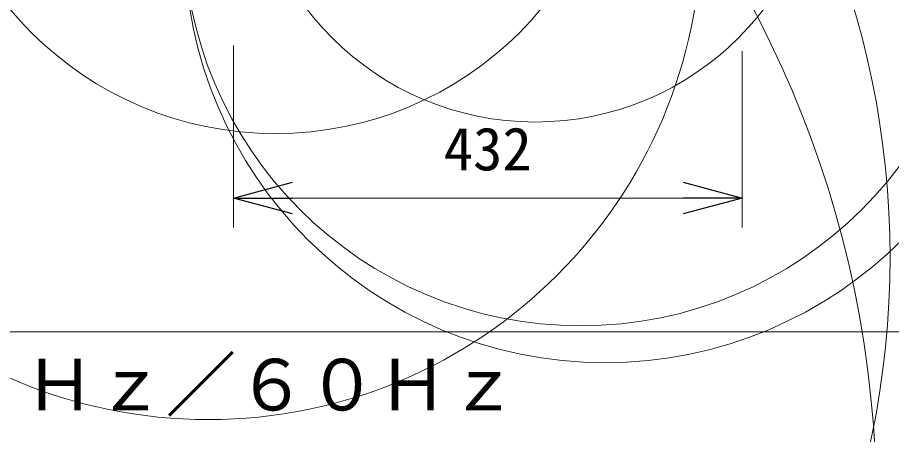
# Model space of a CAD drawing. Units: millimetres, scale not verified. Extents: x -71 to 62, y -59 to 138.
# Drawn here: x 6.7 to 43.84, y -10.86 to 6.88 of the extents above; entities that cross this region are included whole.
import ezdxf
from ezdxf.enums import TextEntityAlignment as Align

# ---------------------------------------------------------------- set-up
doc = ezdxf.new("R2010")
doc.units = ezdxf.units.MM
doc.header["$LTSCALE"] = 0.125
doc.layers.add('0-0_0', color=7, linetype='Continuous')
doc.layers.add('0-1_MOJI1', color=7, linetype='Continuous')
for name, color, linetype, lineweight in [('0-2_WAKU', 1, 'Continuous', 18), ('0-4_SUNPO', 3, 'Continuous', 18), ('0-5_GAIKEI', 1, 'Continuous', 18)]:
    doc.layers.add(name, color=color, linetype=linetype, lineweight=lineweight)
doc.styles.add('ＭＳ ゴシック', font='')
doc.styles.get('ＭＳ ゴシック').set_extended_font_data('MS Gothic')

# ---------------------------------------------------------------- blocks, each defined once
blk = doc.blocks.new('_Open30')
at = {"layer": '0-0_0'}
blk.add_line((0, 0), (-1, 0), dxfattribs=at)
blk.add_lwpolyline([(-1, 0.26795), (0, 0), (-1, -0.26795)], dxfattribs=at)
blk = doc.blocks.new('D3')
at = {"layer": '0-4_SUNPO'}
for p, q in [((209.3834, 67.1788), (209.3834, 59.4471)), ((230.9834, 66.945), (230.9834, 59.4471)), ((211.8834, 60.6971), (228.4834, 60.6971))]:
    blk.add_line(p, q, dxfattribs=at)
at = {"layer": '0-4_SUNPO', "xscale": 2.5, "yscale": 2.5, "rotation": 180}
blk.add_blockref('_Open30', (209.3834, 60.6971), dxfattribs=at)
at = {"layer": '0-4_SUNPO', "xscale": 2.5, "yscale": 2.5}
blk.add_blockref('_Open30', (230.9834, 60.6971), dxfattribs=at)
at = {"layer": '0-4_SUNPO', "color": 7, "style": 'ＭＳ ゴシック'}
blk.add_text('432', height=1.833, dxfattribs=at).set_placement((218.3084, 61.3221), align=Align.BOTTOM_LEFT)

msp = doc.modelspace()

# ---------------------------------------------------------------- linework, layer by layer
at = {"layer": '0-2_WAKU', "color": 4}
msp.add_line((-62.5007, -6.4999), (62.4993, -6.4999), dxfattribs=at)
at = {"layer": '0-5_GAIKEI'}
for centre, radius in [((6.5577, -3.336), 37.2143), ((14.8061, 10.7267), 20.9533), ((-2.2528, -13.9427), 45.4484), ((17.6587, 16.5943), 14.657), ((31.665, 10.0506), 17.8596), ((30.6325, 10.6409), 16.8803), ((28.6989, 14.6404), 12.2099)]:
    msp.add_circle(centre, radius, dxfattribs=at)

# ---------------------------------------------------------------- block references
at = {"layer": '0-4_SUNPO'}
msp.add_blockref('D3', (-193.5007, -61.4999), dxfattribs=at)

# ---------------------------------------------------------------- texts
at = {"layer": '0-1_MOJI1', "style": 'ＭＳ ゴシック'}
msp.add_text('ＡＣ１００Ｖ\u3000５０Ｈｚ／６０Ｈｚ', height=2.199, dxfattribs=at).set_placement((-20.0007, -10.4999), align=Align.BOTTOM_LEFT)

doc.saveas('drawing.dxf')
